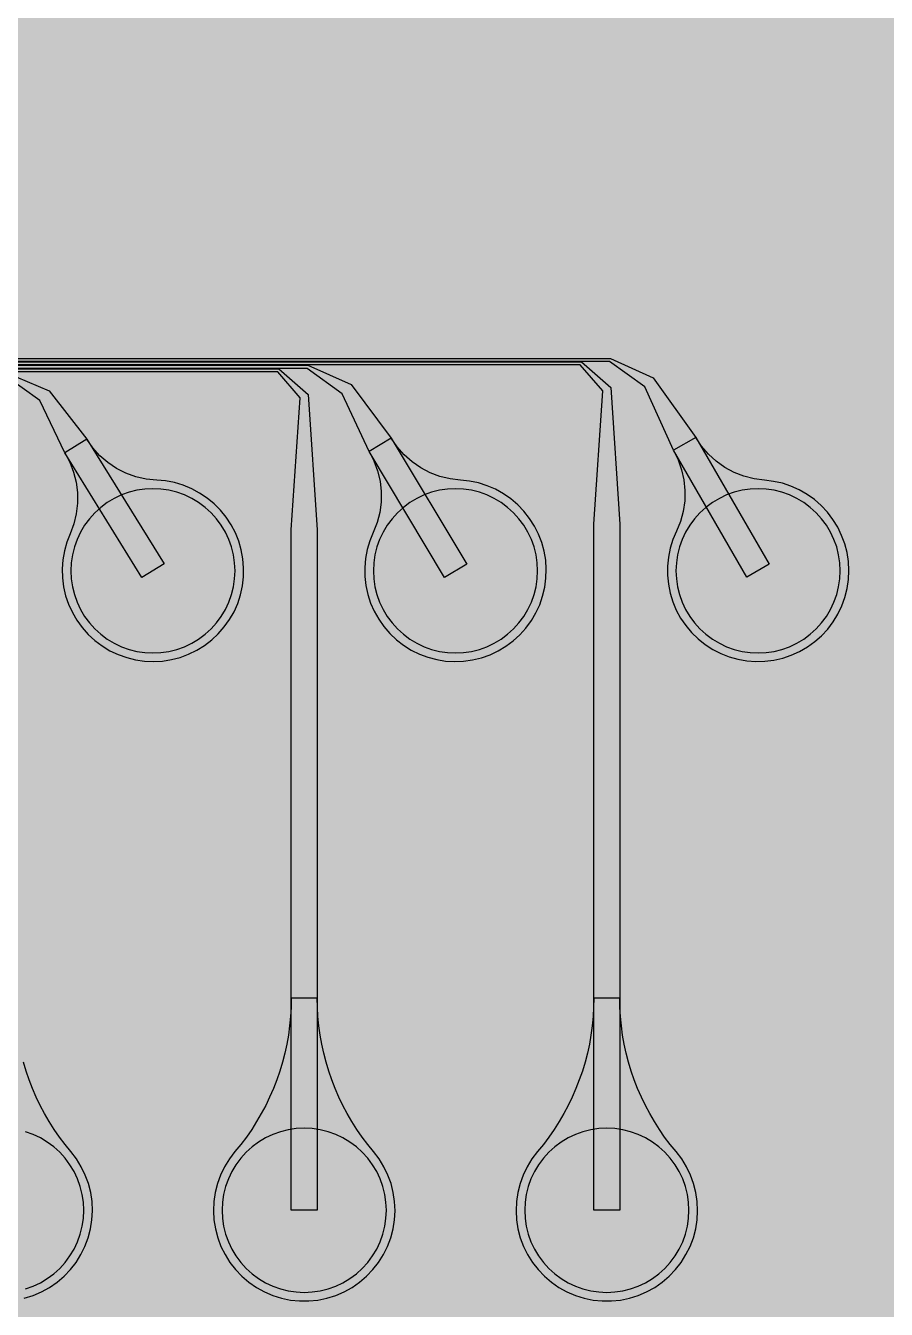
# Model space of a CAD drawing. Header units: metres. Extents: x -7231 to 10969, y -37556 to 1873.
# Drawn here: x -666 to 330, y -22786 to -21300 of the extents above; entities that cross this region are included whole.
import ezdxf

# ---------------------------------------------------------------- set-up
doc = ezdxf.new("R2010")
doc.units = ezdxf.units.M
for name, color, linetype in [('Metal1', 4, 'CONTINUOUS'), ('Metal2', 3, 'CONTINUOUS'), ('Polyimide', 7, 'CONTINUOUS'), ('Polyimide_Negative', 5, 'CONTINUOUS')]:
    doc.layers.add(name, color=color, linetype=linetype)

msp = doc.modelspace()

# ---------------------------------------------------------------- hatches: boundary and pattern name
at = {"layer": 'Polyimide'}
msp.add_hatch(color=7, dxfattribs=at).paths.add_polyline_path([(4065.7, -468), (4066.7, -502), (4068.5, -536), (4071.4, -570), (4075.5, -604), (4081, -638), (4088, -672), (4096.5, -706), (4106.6, -740), (4118.3, -774), (4131.6, -808), (4146.5, -842), (4162.9, -876), (4180.7, -910), (4199.8, -944), (4220.2, -978), (4241.7, -1012), (4264.2, -1046), (4287.5, -1080), (4311.5, -1114), (4336, -1148), (4360.9, -1182), (4385.9, -1216), (4410.9, -1250), (4435.7, -1284), (4460.2, -1318), (4484.2, -1352), (4507.5, -1385.9), (4530, -1419.9), (4551.5, -1453.9), (4571.9, -1487.9), (4591.1, -1521.9), (4608.9, -1555.9), (4625.3, -1589.9), (4640.1, -1623.9), (4653.4, -1657.9), (4665.1, -1691.9), (4675.2, -1725.9), (4683.7, -1759.9), (4690.7, -1793.9), (4696.2, -1827.9), (4700.3, -1861.9), (4703.2, -1895.9), (4705.1, -1929.9), (4706.1, -1963.9), (4706.4, -1997.9), (4706.5, -2031.9), (4706.5, -4793), (4710, -4838.4), (4720.2, -4882.7), (4737.1, -4925), (4760.1, -4964.2), (4788.9, -4999.5), (4822.6, -5030), (4860.5, -5055.1), (4901.8, -5074.2), (4901.8, -5074.2), (4970.7, -5105.2), (5034.7, -5145.3), (5092.8, -5193.5), (5143.8, -5249.2), (5186.9, -5311.2), (5221.2, -5378.4), (5246.2, -5449.7), (5261.4, -5523.7), (5266.5, -5599), (5261.4, -5674.3), (5246.2, -5748.3), (5221.2, -5819.6), (5186.9, -5886.8), (5143.8, -5948.8), (5092.8, -6004.5), (5034.7, -6052.7), (4970.7, -6092.8), (4901.8, -6123.8), (4860.5, -6142.9), (4822.6, -6168), (4788.9, -6198.5), (4760.1, -6233.8), (4737.1, -6273), (4720.2, -6315.3), (4710, -6359.6), (4706.5, -6405), (4706.5, -9221.5), (4710, -9266.9), (4720.2, -9311.2), (4737.1, -9353.5), (4760.1, -9392.7), (4788.9, -9428), (4822.6, -9458.5), (4860.5, -9483.6), (4901.8, -9502.7), (4970.7, -9533.7), (5034.7, -9573.8), (5092.8, -9622), (5143.8, -9677.7), (5186.9, -9739.7), (5221.2, -9806.9), (5246.2, -9878.2), (5261.4, -9952.2), (5266.5, -10027.5), (5261.4, -10102.8), (5246.2, -10176.8), (5221.2, -10248.1), (5186.9, -10315.3), (5143.8, -10377.3), (5092.8, -10433), (5034.7, -10481.2), (4970.7, -10521.3), (4901.8, -10552.3), (4860.5, -10571.4), (4822.6, -10596.5), (4788.9, -10627), (4760.1, -10662.3), (4737.1, -10701.5), (4720.2, -10743.8), (4710, -10788.1), (4706.5, -10833.5), (4706.5, -13650), (4710, -13695.4), (4720.2, -13739.7), (4737.1, -13782), (4760.1, -13821.2), (4788.9, -13856.5), (4822.6, -13887), (4860.5, -13912.1), (4901.8, -13931.2), (4970.7, -13962.2), (5034.7, -14002.2), (5092.8, -14050.5), (5143.8, -14106.2), (5186.9, -14168.2), (5221.2, -14235.4), (5246.2, -14306.7), (5261.4, -14380.7), (5266.5, -14456), (5261.4, -14531.3), (5246.2, -14605.3), (5221.2, -14676.5), (5186.9, -14743.8), (5143.8, -14805.8), (5092.8, -14861.5), (5034.7, -14909.7), (4970.7, -14949.8), (4901.8, -14980.8), (4860.5, -14999.9), (4822.6, -15025), (4788.9, -15055.5), (4760.1, -15090.8), (4737.1, -15130), (4720.2, -15172.3), (4710, -15216.6), (4706.5, -15262), (4706.5, -15456), (4720.9, -15750), (4764.1, -16041.3), (4835.7, -16326.8), (4934.9, -16604), (5060.7, -16870.2), (5212.1, -17122.7), (5387.5, -17359.2), (5585.2, -17577.3), (5803.3, -17775), (6039.8, -17950.4), (6292.3, -18101.8), (6558.4, -18227.6), (6835.6, -18326.8), (7121.2, -18398.3), (7412.4, -18441.5), (7706.5, -18456), (9969, -18456), (10047.4, -18459.8), (10125.1, -18471.4), (10201.2, -18490.4), (10275.2, -18516.9), (10346.1, -18550.5), (10413.5, -18590.8), (10476.5, -18637.6), (10534.7, -18690.3), (10587.4, -18748.5), (10634.2, -18811.5), (10674.5, -18878.9), (10708.1, -18949.8), (10734.6, -19023.8), (10753.6, -19099.9), (10765.2, -19177.6), (10769, -19256), (10769, -20895.8), (10730.2, -20951.4), (10694.6, -21009.1), (10662.2, -21068.6), (10633.2, -21129.9), (10607.6, -21192.7), (10585.5, -21256.7), (10566.9, -21322), (10552, -21388.1), (10540.8, -21455), (10533.4, -21522.3), (10529.6, -21590), (10529.6, -21657.8), (10533.4, -21725.5), (10540.8, -21792.9), (10552, -21859.7), (10566.9, -21925.9), (10585.5, -21991.1), (10607.6, -22055.2), (10633.2, -22117.9), (10662.2, -22179.2), (10694.6, -22238.7), (10730.2, -22296.4), (10769, -22352), (10769, -32454.2), (10728.7, -32510.5), (10691.7, -32568.9), (10658, -32629.3), (10627.8, -32691.6), (10601.2, -32755.4), (10578.2, -32820.7), (10558.9, -32887.1), (10543.4, -32954.5), (10531.8, -33022.7), (10524, -33091.4), (10520.1, -33160.5), (10520.1, -33229.7), (10524, -33298.8), (10531.8, -33367.5), (10543.4, -33435.7), (10558.9, -33503.1), (10578.2, -33569.5), (10601.2, -33634.8), (10627.8, -33698.6), (10658, -33760.8), (10691.7, -33821.3), (10728.7, -33879.7), (10769, -33936), (10769, -36556), (10765.2, -36634.4), (10753.6, -36712.1), (10734.6, -36788.2), (10708.1, -36862.1), (10674.5, -36933.1), (10634.2, -37000.5), (10587.4, -37063.5), (10534.7, -37121.7), (10476.5, -37174.4), (10413.5, -37221.2), (10346.1, -37261.5), (10275.2, -37295.1), (10201.2, -37321.6), (10125.1, -37340.6), (10047.4, -37352.1), (9969, -37356), (-6231, -37356), (-6309.4, -37352.1), (-6387.1, -37340.6), (-6463.2, -37321.6), (-6537.2, -37295.1), (-6608.1, -37261.5), (-6675.5, -37221.2), (-6738.5, -37174.4), (-6796.7, -37121.7), (-6849.4, -37063.5), (-6896.2, -37000.5), (-6936.5, -36933.1), (-6970.1, -36862.1), (-6996.6, -36788.2), (-7015.6, -36712.1), (-7027.2, -36634.4), (-7031, -36556), (-7031, -33936), (-6990.7, -33879.8), (-6953.7, -33821.3), (-6920, -33760.9), (-6889.8, -33698.6), (-6863.2, -33634.8), (-6840.2, -33569.5), (-6820.9, -33503.1), (-6805.4, -33435.7), (-6793.7, -33367.5), (-6785.9, -33298.8), (-6782, -33229.7), (-6782, -33160.5), (-6785.9, -33091.4), (-6793.7, -33022.7), (-6805.4, -32954.5), (-6820.9, -32887.1), (-6840.2, -32820.6), (-6863.2, -32755.4), (-6889.8, -32691.5), (-6920, -32629.3), (-6953.7, -32568.9), (-6990.7, -32510.4), (-7031, -32454.2), (-7031, -22364.8), (-6990.7, -22308.6), (-6953.7, -22250.1), (-6920, -22189.7), (-6889.8, -22127.5), (-6863.2, -22063.6), (-6840.2, -21998.4), (-6820.9, -21931.9), (-6805.4, -21864.5), (-6793.7, -21796.3), (-6785.9, -21727.6), (-6782, -21658.5), (-6782, -21589.3), (-6785.9, -21520.3), (-6793.7, -21451.5), (-6805.4, -21383.3), (-6820.9, -21315.9), (-6840.2, -21249.5), (-6863.2, -21184.2), (-6889.8, -21120.4), (-6920, -21058.1), (-6953.7, -20997.7), (-6990.7, -20939.3), (-7031, -20883), (-7031, -19256), (-7027.2, -19177.6), (-7015.6, -19099.9), (-6996.6, -19023.8), (-6970.1, -18949.8), (-6936.5, -18878.9), (-6896.2, -18811.5), (-6849.4, -18748.5), (-6796.7, -18690.3), (-6738.5, -18637.6), (-6675.5, -18590.8), (-6608.1, -18550.5), (-6537.2, -18516.9), (-6463.2, -18490.4), (-6387.1, -18471.4), (-6309.4, -18459.8), (-6231, -18456), (-3968.5, -18456), (-3674.4, -18441.5), (-3383.2, -18398.3), (-3097.6, -18326.8), (-2820.4, -18227.6), (-2554.3, -18101.8), (-2301.8, -17950.4), (-2065.3, -17775), (-1847.2, -17577.3), (-1649.5, -17359.2), (-1474.1, -17122.7), (-1322.7, -16870.2), (-1196.9, -16604), (-1097.7, -16326.8), (-1026.1, -16041.3), (-982.9, -15750), (-968.5, -15456), (-968.5, -15262), (-972, -15216.6), (-982.2, -15172.3), (-999.1, -15130), (-1022.1, -15090.8), (-1050.9, -15055.5), (-1084.6, -15025), (-1122.5, -14999.9), (-1163.8, -14980.8), (-1232.7, -14949.8), (-1296.7, -14909.7), (-1354.8, -14861.5), (-1405.8, -14805.8), (-1448.9, -14743.8), (-1483.2, -14676.5), (-1508.2, -14605.3), (-1523.4, -14531.3), (-1528.5, -14456), (-1523.4, -14380.7), (-1508.2, -14306.7), (-1483.2, -14235.4), (-1448.9, -14168.2), (-1405.8, -14106.2), (-1354.8, -14050.5), (-1296.7, -14002.2), (-1232.7, -13962.2), (-1163.8, -13931.2), (-1122.5, -13912.1), (-1084.6, -13887), (-1050.9, -13856.5), (-1022.1, -13821.2), (-999.1, -13782), (-982.2, -13739.7), (-972, -13695.4), (-968.5, -13650), (-968.5, -12309.6), (-972, -12264.3), (-982.2, -12219.9), (-999.1, -12177.7), (-1022.1, -12138.5), (-1050.9, -12103.2), (-1084.6, -12072.6), (-1122.5, -12047.5), (-1163.8, -12028.5), (-1232.7, -11997.4), (-1296.7, -11957.4), (-1354.8, -11909.1), (-1405.8, -11853.5), (-1448.9, -11791.5), (-1483.2, -11724.2), (-1508.2, -11653), (-1523.4, -11579), (-1528.5, -11503.7), (-1523.4, -11428.3), (-1508.2, -11354.4), (-1483.2, -11283.1), (-1448.9, -11215.9), (-1405.8, -11153.8), (-1354.8, -11098.2), (-1296.7, -11049.9), (-1232.7, -11009.9), (-1163.8, -10978.8), (-1122.5, -10959.8), (-1084.6, -10934.7), (-1050.9, -10904.1), (-1022.1, -10868.9), (-999.1, -10829.6), (-982.2, -10787.4), (-972, -10743), (-968.5, -10697.7), (-968.5, -9357.3), (-972, -9311.9), (-982.2, -9267.6), (-999.1, -9225.4), (-1022.1, -9186.1), (-1050.9, -9150.8), (-1084.6, -9120.3), (-1122.5, -9095.2), (-1163.8, -9076.2), (-1163.8, -9076.2), (-1232.7, -9045.1), (-1296.7, -9005.1), (-1354.8, -8956.8), (-1405.8, -8901.1), (-1448.9, -8839.1), (-1483.2, -8771.9), (-1508.2, -8700.6), (-1523.4, -8626.7), (-1528.5, -8551.3), (-1523.4, -8476), (-1508.2, -8402), (-1483.2, -8330.8), (-1448.9, -8263.5), (-1405.8, -8201.5), (-1354.8, -8145.9), (-1296.7, -8097.6), (-1232.7, -8057.6), (-1163.8, -8026.5), (-1163.8, -8026.5), (-1122.5, -8007.4), (-1084.6, -7982.4), (-1050.9, -7951.8), (-1022.1, -7916.5), (-999.1, -7877.3), (-982.2, -7835), (-972, -7790.7), (-968.5, -7745.4), (-968.5, -6405), (-972, -6359.6), (-982.2, -6315.3), (-999.1, -6273), (-1022.1, -6233.8), (-1050.9, -6198.5), (-1084.6, -6168), (-1122.5, -6142.9), (-1163.8, -6123.8), (-1163.8, -6123.8), (-1232.7, -6092.8), (-1296.7, -6052.7), (-1354.8, -6004.5), (-1405.8, -5948.8), (-1448.9, -5886.8), (-1483.2, -5819.6), (-1508.2, -5748.3), (-1523.4, -5674.3), (-1528.5, -5599), (-1523.4, -5523.7), (-1508.2, -5449.7), (-1483.2, -5378.4), (-1448.9, -5311.2), (-1405.8, -5249.2), (-1354.8, -5193.5), (-1296.7, -5145.3), (-1232.7, -5105.2), (-1163.8, -5074.2), (-1163.8, -5074.2), (-1122.5, -5055.1), (-1084.6, -5030), (-1050.9, -4999.5), (-1022.1, -4964.2), (-999.1, -4925), (-982.2, -4882.7), (-972, -4838.4), (-968.5, -4793), (-968.5, -2031.9), (-968.4, -1997.9), (-968.1, -1963.9), (-967.1, -1929.9), (-965.2, -1895.9), (-962.2, -1861.9), (-958, -1827.9), (-952.4, -1793.9), (-945.3, -1759.9), (-936.6, -1725.9), (-926.4, -1691.9), (-914.4, -1657.9), (-900.9, -1623.9), (-885.7, -1589.9), (-869.1, -1555.9), (-850.9, -1521.9), (-831.4, -1487.9), (-810.6, -1453.9), (-788.7, -1419.9), (-765.8, -1385.9), (-742.1, -1352), (-717.6, -1318), (-692.7, -1284), (-667.4, -1250), (-641.9, -1216), (-616.4, -1182), (-591.1, -1148), (-566.1, -1114), (-541.7, -1080), (-517.9, -1046), (-495, -1012), (-473.1, -978), (-452.4, -944), (-432.8, -910), (-414.7, -876), (-398, -842), (-382.9, -808), (-369.3, -774), (-357.4, -740), (-347.1, -706), (-338.4, -672), (-331.3, -638), (-325.7, -604), (-321.5, -570), (-318.6, -536), (-316.7, -502), (-315.7, -468), (-315.3, -434), (-315.2, -400), (-315.2, 401), (-315.2, 451), (-315.2, 1644), (-270.2, 1644), (-270, 1637.1), (-269.4, 1630.3), (-268.2, 1623.5), (-266.7, 1616.8), (-264.7, 1610.2), (-262.3, 1603.8), (-259.4, 1597.6), (-256.2, 1591.5), (-252.6, 1585.7), (-248.6, 1580.1), (-244.2, 1574.8), (-239.5, 1569.8), (-234.5, 1565.1), (-229.2, 1560.7), (-223.6, 1556.7), (-217.8, 1553.1), (-211.7, 1549.8), (-205.4, 1547), (-199, 1544.6), (-192.4, 1542.6), (-185.7, 1541), (-179, 1539.9), (-172.1, 1539.2), (-165.2, 1539), (-158.4, 1539.2), (-151.5, 1539.9), (-144.8, 1541), (-138.1, 1542.6), (-131.5, 1544.6), (-125.1, 1547), (-118.8, 1549.8), (-112.8, 1553.1), (-106.9, 1556.7), (-101.3, 1560.7), (-96, 1565.1), (-91, 1569.8), (-86.3, 1574.8), (-81.9, 1580.1), (-77.9, 1585.7), (-74.3, 1591.5), (-71.1, 1597.6), (-68.2, 1603.8), (-65.8, 1610.2), (-63.8, 1616.8), (-62.3, 1623.5), (-61.1, 1630.3), (-60.5, 1637.1), (-60.2, 1644), (1853, 1644), (1853, 1573), (3815.2, 1573), (3815.5, 1579.5), (3816.1, 1586.1), (3817.2, 1592.5), (3818.7, 1598.9), (3820.6, 1605.1), (3822.9, 1611.3), (3825.6, 1617.2), (3828.6, 1623), (3832.1, 1628.6), (3835.9, 1633.9), (3840.1, 1638.9), (3844.5, 1643.7), (3849.3, 1648.2), (3854.4, 1652.3), (3859.7, 1656.1), (3865.2, 1659.6), (3871, 1662.7), (3877, 1665.4), (3883.1, 1667.7), (3889.4, 1669.6), (3895.7, 1671.1), (3902.2, 1672.1), (3908.7, 1672.8), (3915.2, 1673), (3921.8, 1672.8), (3928.3, 1672.1), (3934.8, 1671.1), (3941.1, 1669.6), (3947.4, 1667.7), (3953.5, 1665.4), (3959.5, 1662.7), (3965.2, 1659.6), (3970.8, 1656.1), (3976.1, 1652.3), (3981.2, 1648.2), (3986, 1643.7), (3990.4, 1638.9), (3994.6, 1633.9), (3998.4, 1628.6), (4001.9, 1623), (4004.9, 1617.2), (4007.6, 1611.3), (4009.9, 1605.1), (4011.8, 1598.9), (4013.3, 1592.5), (4014.4, 1586.1), (4015, 1579.5), (4015.2, 1573), (4065.2, 1573), (4065.2, 451), (4065.2, 401), (4065.2, -400), (4065.3, -434), (4065.7, -468)])

# ---------------------------------------------------------------- linework, layer by layer
at = {"layer": 'Metal1'}
for points in [[(-5962.2, -21689.2), (-22.8, -21689.2), (11.1, -21719.1), (21.5, -21877.1), (21.5, -22671), (-8.5, -22671), (-8.5, -21877.1), (1.9, -21722.9), (-24.2, -21692.8), (-5960.8, -21692.8)], [(-5954.2, -21697.2), (-372.8, -21697.2), (-338.9, -21727.1), (-328.5, -21883.5), (-328.5, -22671), (-358.5, -22671), (-358.5, -21883.5), (-348.1, -21730.9), (-374.2, -21700.8), (-5952.8, -21700.8)], [(-667.3, -22772.7), (-657.1, -22769.5), (-647.4, -22765.3), (-638.1, -22760.2), (-629.4, -22754.2), (-621.3, -22747.3), (-614, -22739.6), (-607.5, -22731.2), (-601.9, -22722.2), (-597.2, -22712.7), (-593.4, -22702.8), (-590.7, -22692.6), (-589.1, -22682.1), (-588.5, -22671.5), (-589, -22660.9), (-590.5, -22650.4), (-593.1, -22640.1), (-596.8, -22630.2), (-601.4, -22620.6), (-606.9, -22611.6), (-613.4, -22603.1), (-620.1, -22594.8), (-626.6, -22586.2), (-632.7, -22577.4), (-638.4, -22568.4), (-643.8, -22559.1), (-648.9, -22549.6), (-653.5, -22539.9), (-657.8, -22530.1), (-661.7, -22520.1), (-665.2, -22509.9), (-668.3, -22499.6)]]:
    msp.add_lwpolyline(points, dxfattribs=at)
for points in [[(-358.5, -22425.4), (-358.7, -22436.2), (-359.3, -22446.9), (-360.4, -22457.6), (-361.8, -22468.2), (-363.7, -22478.8), (-366, -22489.3), (-368.7, -22499.6), (-371.8, -22509.9), (-375.3, -22520.1), (-379.2, -22530.1), (-383.5, -22539.9), (-388.1, -22549.6), (-393.2, -22559.1), (-398.6, -22568.4), (-404.3, -22577.4), (-410.4, -22586.2), (-416.9, -22594.8), (-423.6, -22603.1), (-430.1, -22611.6), (-435.6, -22620.6), (-440.2, -22630.2), (-443.9, -22640.1), (-446.5, -22650.4), (-448, -22660.9), (-448.5, -22671.5), (-447.9, -22682.1), (-446.3, -22692.6), (-443.6, -22702.8), (-439.8, -22712.7), (-435.1, -22722.2), (-429.5, -22731.2), (-423, -22739.6), (-415.7, -22747.3), (-407.6, -22754.2), (-398.9, -22760.2), (-389.6, -22765.3), (-379.9, -22769.5), (-369.7, -22772.7), (-359.4, -22774.8), (-348.8, -22775.9), (-338.2, -22775.9), (-327.6, -22774.8), (-317.3, -22772.7), (-307.1, -22769.5), (-297.4, -22765.3), (-288.1, -22760.2), (-279.4, -22754.2), (-271.3, -22747.3), (-264, -22739.6), (-257.5, -22731.2), (-251.9, -22722.2), (-247.2, -22712.7), (-243.4, -22702.8), (-240.7, -22692.6), (-239.1, -22682.1), (-238.5, -22671.5), (-239, -22660.9), (-240.5, -22650.4), (-243.1, -22640.1), (-246.8, -22630.2), (-251.4, -22620.6), (-256.9, -22611.6), (-263.4, -22603.1), (-270.1, -22594.8), (-276.6, -22586.2), (-282.7, -22577.4), (-288.4, -22568.4), (-293.8, -22559.1), (-298.9, -22549.6), (-303.5, -22539.9), (-307.8, -22530.1), (-311.7, -22520.1), (-315.2, -22509.9), (-318.3, -22499.6), (-321, -22489.3), (-323.3, -22478.8), (-325.2, -22468.2), (-326.6, -22457.6), (-327.7, -22446.9), (-328.3, -22436.2), (-328.5, -22425.4), (-358.5, -22425.4)], [(-8.5, -22425.4), (-8.7, -22436.2), (-9.3, -22446.9), (-10.4, -22457.6), (-11.8, -22468.2), (-13.7, -22478.8), (-16, -22489.3), (-18.7, -22499.6), (-21.8, -22509.9), (-25.3, -22520.1), (-29.2, -22530.1), (-33.5, -22539.9), (-38.1, -22549.6), (-43.2, -22559.1), (-48.6, -22568.4), (-54.3, -22577.4), (-60.4, -22586.2), (-66.9, -22594.8), (-73.6, -22603.1), (-80.1, -22611.6), (-85.6, -22620.6), (-90.2, -22630.2), (-93.9, -22640.1), (-96.5, -22650.4), (-98, -22660.9), (-98.5, -22671.5), (-97.9, -22682.1), (-96.3, -22692.6), (-93.6, -22702.8), (-89.8, -22712.7), (-85.1, -22722.2), (-79.5, -22731.2), (-73, -22739.6), (-65.7, -22747.3), (-57.6, -22754.2), (-48.9, -22760.2), (-39.6, -22765.3), (-29.9, -22769.5), (-19.7, -22772.7), (-9.4, -22774.8), (1.2, -22775.9), (11.8, -22775.9), (22.4, -22774.8), (32.7, -22772.7), (42.9, -22769.5), (52.6, -22765.3), (61.9, -22760.2), (70.6, -22754.2), (78.7, -22747.3), (86, -22739.6), (92.5, -22731.2), (98.1, -22722.2), (102.8, -22712.7), (106.6, -22702.8), (109.3, -22692.6), (110.9, -22682.1), (111.5, -22671.5), (111, -22660.9), (109.5, -22650.4), (106.9, -22640.1), (103.2, -22630.2), (98.6, -22620.6), (93.1, -22611.6), (86.6, -22603.1), (79.9, -22594.8), (73.4, -22586.2), (67.3, -22577.4), (61.6, -22568.4), (56.2, -22559.1), (51.1, -22549.6), (46.5, -22539.9), (42.2, -22530.1), (38.3, -22520.1), (34.8, -22509.9), (31.7, -22499.6), (29, -22489.3), (26.7, -22478.8), (24.8, -22468.2), (23.4, -22457.6), (22.3, -22446.9), (21.7, -22436.2), (21.5, -22425.4), (-8.5, -22425.4)]]:
    msp.add_lwpolyline(points, close=True, dxfattribs=at)
at = {"layer": 'Metal2'}
for points in [[(-5966.2, -21685.2), (10.8, -21685.2), (60.3, -21707.9), (109.5, -21776.6), (194.5, -21923.5), (168.5, -21938.5), (83.5, -21791.6), (50.3, -21718), (9.8, -21688.8), (-5964.8, -21688.8)], [(-5958.2, -21693.2), (-339.3, -21693.2), (-289.1, -21715.4), (-242.8, -21777.7), (-155.6, -21923.3), (-181.4, -21938.7), (-268.5, -21793.1), (-299.5, -21726.1), (-340.2, -21696.8), (-5956.8, -21696.8)], [(-5950.2, -21701.2), (-689.3, -21701.2), (-638.6, -21722.9), (-595.1, -21778.8), (-505.7, -21923.1), (-531.3, -21938.9), (-620.6, -21794.6), (-649.3, -21734.1), (-690.2, -21704.8), (-5948.8, -21704.8)]]:
    msp.add_lwpolyline(points, dxfattribs=at)
for points in [[(-620.6, -21794.6), (-614.8, -21805.4), (-610.4, -21816.7), (-607.4, -21828.5), (-605.8, -21840.6), (-605.8, -21852.8), (-607.2, -21864.9), (-610.1, -21876.7), (-614.3, -21888.1), (-618.1, -21897.9), (-620.9, -21908), (-622.7, -21918.3), (-623.5, -21928.8), (-623.2, -21939.2), (-621.8, -21949.6), (-619.5, -21959.8), (-616.1, -21969.8), (-611.7, -21979.3), (-606.5, -21988.3), (-600.3, -21996.8), (-593.3, -22004.7), (-585.6, -22011.7), (-577.2, -22018), (-568.3, -22023.5), (-558.8, -22028), (-548.9, -22031.5), (-538.8, -22034), (-528.4, -22035.5), (-517.9, -22036), (-507.5, -22035.4), (-497.1, -22033.8), (-487, -22031.2), (-477.2, -22027.5), (-467.7, -22022.9), (-458.8, -22017.4), (-450.5, -22011), (-442.9, -22003.8), (-436, -21995.9), (-429.9, -21987.4), (-424.7, -21978.3), (-420.5, -21968.7), (-417.2, -21958.7), (-415, -21948.5), (-413.7, -21938.1), (-413.6, -21927.6), (-414.4, -21917.2), (-416.3, -21906.9), (-419.2, -21896.8), (-423.1, -21887.1), (-428, -21877.8), (-433.7, -21869), (-440.3, -21860.9), (-447.7, -21853.5), (-455.8, -21846.8), (-464.5, -21841), (-473.7, -21836), (-483.4, -21832), (-493.5, -21829), (-503.8, -21827), (-514.2, -21826.1), (-526.3, -21824.8), (-538.2, -21822.1), (-549.7, -21818), (-560.5, -21812.5), (-570.7, -21805.7), (-579.9, -21797.8), (-588.1, -21788.8), (-595.1, -21778.8), (-620.6, -21794.6)], [(-268.5, -21793.1), (-262.9, -21803.9), (-258.7, -21815.3), (-255.8, -21827.2), (-254.5, -21839.3), (-254.6, -21851.4), (-256.2, -21863.5), (-259.2, -21875.3), (-263.7, -21886.7), (-267.6, -21896.4), (-270.6, -21906.4), (-272.5, -21916.7), (-273.4, -21927.2), (-273.3, -21937.6), (-272.1, -21948), (-269.9, -21958.3), (-266.7, -21968.3), (-262.5, -21977.9), (-257.3, -21987), (-251.3, -21995.6), (-244.5, -22003.5), (-236.9, -22010.7), (-228.6, -22017.1), (-219.7, -22022.7), (-210.3, -22027.3), (-200.5, -22031), (-190.3, -22033.7), (-180, -22035.4), (-169.5, -22036), (-159.1, -22035.6), (-148.7, -22034.1), (-138.5, -22031.6), (-128.6, -22028.1), (-119.1, -22023.7), (-110.2, -22018.3), (-101.7, -22012), (-94, -22005), (-87, -21997.2), (-80.8, -21988.7), (-75.5, -21979.7), (-71.1, -21970.2), (-67.7, -21960.3), (-65.3, -21950.1), (-63.9, -21939.7), (-63.5, -21929.2), (-64.2, -21918.8), (-66, -21908.4), (-68.7, -21898.3), (-72.5, -21888.6), (-77.2, -21879.2), (-82.8, -21870.3), (-89.3, -21862.1), (-96.5, -21854.5), (-104.5, -21847.8), (-113.1, -21841.8), (-122.3, -21836.7), (-131.9, -21832.6), (-141.9, -21829.4), (-152.2, -21827.3), (-162.6, -21826.2), (-174.7, -21824.7), (-186.5, -21821.9), (-197.9, -21817.5), (-208.7, -21811.9), (-218.7, -21805), (-227.8, -21796.9), (-235.9, -21787.7), (-242.8, -21777.7), (-268.5, -21793.1)], [(83.5, -21791.6), (89, -21802.5), (93, -21814), (95.7, -21825.9), (96.9, -21838), (96.6, -21850.2), (94.8, -21862.3), (91.6, -21874), (87, -21885.3), (82.9, -21894.9), (79.8, -21904.9), (77.7, -21915.2), (76.6, -21925.6), (76.6, -21936.1), (77.7, -21946.5), (79.7, -21956.8), (82.8, -21966.8), (86.9, -21976.5), (91.9, -21985.7), (97.8, -21994.4), (104.5, -22002.4), (112, -22009.7), (120.2, -22016.2), (129, -22021.9), (138.3, -22026.7), (148.1, -22030.5), (158.2, -22033.4), (168.5, -22035.2), (178.9, -22036), (189.4, -22035.7), (199.8, -22034.4), (210, -22032.1), (219.9, -22028.7), (229.5, -22024.4), (238.6, -22019.1), (247.1, -22013), (254.9, -22006.1), (262, -21998.4), (268.3, -21990), (273.8, -21981.1), (278.3, -21971.6), (281.9, -21961.8), (284.5, -21951.6), (286, -21941.2), (286.5, -21930.8), (286, -21920.3), (284.4, -21909.9), (281.8, -21899.8), (278.1, -21890), (273.6, -21880.5), (268.1, -21871.6), (261.7, -21863.3), (254.6, -21855.6), (246.7, -21848.7), (238.2, -21842.6), (229.1, -21837.4), (219.5, -21833.1), (209.6, -21829.8), (199.3, -21827.5), (188.9, -21826.3), (176.9, -21824.7), (165.1, -21821.6), (153.7, -21817.1), (143, -21811.3), (133.1, -21804.2), (124.1, -21796), (116.2, -21786.8), (109.5, -21776.6), (83.5, -21791.6)]]:
    msp.add_lwpolyline(points, close=True, dxfattribs=at)
at = {"layer": 'Polyimide_Negative'}
for points in [[(-423.5, -21931), (-424, -21921.7), (-425.3, -21912.5), (-427.6, -21903.4), (-430.7, -21894.6), (-434.7, -21886.2), (-439.5, -21878.2), (-445.1, -21870.7), (-451.3, -21863.8), (-458.2, -21857.6), (-465.7, -21852), (-473.7, -21847.2), (-482.1, -21843.2), (-490.9, -21840.1), (-500, -21837.8), (-509.2, -21836.5), (-518.5, -21836), (-527.8, -21836.5), (-537, -21837.8), (-546.1, -21840.1), (-554.9, -21843.2), (-563.3, -21847.2), (-571.3, -21852), (-578.8, -21857.6), (-585.7, -21863.8), (-591.9, -21870.7), (-597.5, -21878.2), (-602.3, -21886.2), (-606.3, -21894.6), (-609.4, -21903.4), (-611.7, -21912.5), (-613, -21921.7), (-613.5, -21931), (-613, -21940.3), (-611.7, -21949.5), (-609.4, -21958.6), (-606.3, -21967.4), (-602.3, -21975.8), (-597.5, -21983.8), (-591.9, -21991.3), (-585.7, -21998.2), (-578.8, -22004.4), (-571.3, -22010), (-563.3, -22014.8), (-554.9, -22018.8), (-546.1, -22021.9), (-537, -22024.2), (-527.8, -22025.5), (-518.5, -22026), (-509.2, -22025.5), (-500, -22024.2), (-490.9, -22021.9), (-482.1, -22018.8), (-473.7, -22014.8), (-465.7, -22010), (-458.2, -22004.4), (-451.3, -21998.2), (-445.1, -21991.3), (-439.5, -21983.8), (-434.7, -21975.8), (-430.7, -21967.4), (-427.6, -21958.6), (-425.3, -21949.5), (-424, -21940.3), (-423.5, -21931)], [(-73.5, -21931), (-74, -21921.7), (-75.3, -21912.5), (-77.6, -21903.4), (-80.7, -21894.6), (-84.7, -21886.2), (-89.5, -21878.2), (-95.1, -21870.7), (-101.3, -21863.8), (-108.2, -21857.6), (-115.7, -21852), (-123.7, -21847.2), (-132.1, -21843.2), (-140.9, -21840.1), (-150, -21837.8), (-159.2, -21836.5), (-168.5, -21836), (-177.8, -21836.5), (-187, -21837.8), (-196.1, -21840.1), (-204.9, -21843.2), (-213.3, -21847.2), (-221.3, -21852), (-228.8, -21857.6), (-235.7, -21863.8), (-241.9, -21870.7), (-247.5, -21878.2), (-252.3, -21886.2), (-256.3, -21894.6), (-259.4, -21903.4), (-261.7, -21912.5), (-263, -21921.7), (-263.5, -21931), (-263, -21940.3), (-261.7, -21949.5), (-259.4, -21958.6), (-256.3, -21967.4), (-252.3, -21975.8), (-247.5, -21983.8), (-241.9, -21991.3), (-235.7, -21998.2), (-228.8, -22004.4), (-221.3, -22010), (-213.3, -22014.8), (-204.9, -22018.8), (-196.1, -22021.9), (-187, -22024.2), (-177.8, -22025.5), (-168.5, -22026), (-159.2, -22025.5), (-150, -22024.2), (-140.9, -22021.9), (-132.1, -22018.8), (-123.7, -22014.8), (-115.7, -22010), (-108.2, -22004.4), (-101.3, -21998.2), (-95.1, -21991.3), (-89.5, -21983.8), (-84.7, -21975.8), (-80.7, -21967.4), (-77.6, -21958.6), (-75.3, -21949.5), (-74, -21940.3), (-73.5, -21931)], [(276.5, -21931), (276, -21921.7), (274.7, -21912.5), (272.4, -21903.4), (269.3, -21894.6), (265.3, -21886.2), (260.5, -21878.2), (254.9, -21870.7), (248.7, -21863.8), (241.8, -21857.6), (234.3, -21852), (226.3, -21847.2), (217.9, -21843.2), (209.1, -21840.1), (200, -21837.8), (190.8, -21836.5), (181.5, -21836), (172.2, -21836.5), (163, -21837.8), (153.9, -21840.1), (145.1, -21843.2), (136.7, -21847.2), (128.7, -21852), (121.2, -21857.6), (114.3, -21863.8), (108.1, -21870.7), (102.5, -21878.2), (97.7, -21886.2), (93.7, -21894.6), (90.6, -21903.4), (88.3, -21912.5), (87, -21921.7), (86.5, -21931), (87, -21940.3), (88.3, -21949.5), (90.6, -21958.6), (93.7, -21967.4), (97.7, -21975.8), (102.5, -21983.8), (108.1, -21991.3), (114.3, -21998.2), (121.2, -22004.4), (128.7, -22010), (136.7, -22014.8), (145.1, -22018.8), (153.9, -22021.9), (163, -22024.2), (172.2, -22025.5), (181.5, -22026), (190.8, -22025.5), (200, -22024.2), (209.1, -22021.9), (217.9, -22018.8), (226.3, -22014.8), (234.3, -22010), (241.8, -22004.4), (248.7, -21998.2), (254.9, -21991.3), (260.5, -21983.8), (265.3, -21975.8), (269.3, -21967.4), (272.4, -21958.6), (274.7, -21949.5), (276, -21940.3), (276.5, -21931)], [(-248.5, -22671), (-249, -22661.7), (-250.3, -22652.5), (-252.6, -22643.4), (-255.7, -22634.6), (-259.7, -22626.2), (-264.5, -22618.2), (-270.1, -22610.7), (-276.3, -22603.8), (-283.2, -22597.6), (-290.7, -22592), (-298.7, -22587.2), (-307.1, -22583.2), (-315.9, -22580.1), (-325, -22577.8), (-334.2, -22576.5), (-343.5, -22576), (-352.8, -22576.5), (-362, -22577.8), (-371.1, -22580.1), (-379.9, -22583.2), (-388.3, -22587.2), (-396.3, -22592), (-403.8, -22597.6), (-410.7, -22603.8), (-416.9, -22610.7), (-422.5, -22618.2), (-427.3, -22626.2), (-431.3, -22634.6), (-434.4, -22643.4), (-436.7, -22652.5), (-438, -22661.7), (-438.5, -22671), (-438, -22680.3), (-436.7, -22689.5), (-434.4, -22698.6), (-431.3, -22707.4), (-427.3, -22715.8), (-422.5, -22723.8), (-416.9, -22731.3), (-410.7, -22738.2), (-403.8, -22744.4), (-396.3, -22750), (-388.3, -22754.8), (-379.9, -22758.8), (-371.1, -22761.9), (-362, -22764.2), (-352.8, -22765.5), (-343.5, -22766), (-334.2, -22765.5), (-325, -22764.2), (-315.9, -22761.9), (-307.1, -22758.8), (-298.7, -22754.8), (-290.7, -22750), (-283.2, -22744.4), (-276.3, -22738.2), (-270.1, -22731.3), (-264.5, -22723.8), (-259.7, -22715.8), (-255.7, -22707.4), (-252.6, -22698.6), (-250.3, -22689.5), (-249, -22680.3), (-248.5, -22671)], [(101.5, -22671), (101, -22661.7), (99.7, -22652.5), (97.4, -22643.4), (94.3, -22634.6), (90.3, -22626.2), (85.5, -22618.2), (79.9, -22610.7), (73.7, -22603.8), (66.8, -22597.6), (59.3, -22592), (51.3, -22587.2), (42.9, -22583.2), (34.1, -22580.1), (25, -22577.8), (15.8, -22576.5), (6.5, -22576), (-2.8, -22576.5), (-12, -22577.8), (-21.1, -22580.1), (-29.9, -22583.2), (-38.3, -22587.2), (-46.3, -22592), (-53.8, -22597.6), (-60.7, -22603.8), (-66.9, -22610.7), (-72.5, -22618.2), (-77.3, -22626.2), (-81.3, -22634.6), (-84.4, -22643.4), (-86.7, -22652.5), (-88, -22661.7), (-88.5, -22671), (-88, -22680.3), (-86.7, -22689.5), (-84.4, -22698.6), (-81.3, -22707.4), (-77.3, -22715.8), (-72.5, -22723.8), (-66.9, -22731.3), (-60.7, -22738.2), (-53.8, -22744.4), (-46.3, -22750), (-38.3, -22754.8), (-29.9, -22758.8), (-21.1, -22761.9), (-12, -22764.2), (-2.8, -22765.5), (6.5, -22766), (15.8, -22765.5), (25, -22764.2), (34.1, -22761.9), (42.9, -22758.8), (51.3, -22754.8), (59.3, -22750), (66.8, -22744.4), (73.7, -22738.2), (79.9, -22731.3), (85.5, -22723.8), (90.3, -22715.8), (94.3, -22707.4), (97.4, -22698.6), (99.7, -22689.5), (101, -22680.3), (101.5, -22671)]]:
    msp.add_lwpolyline(points, close=True, dxfattribs=at)
msp.add_lwpolyline([(-665.9, -22761.9), (-657.1, -22758.8), (-648.7, -22754.8), (-640.7, -22750), (-633.2, -22744.4), (-626.3, -22738.2), (-620.1, -22731.3), (-614.5, -22723.8), (-609.7, -22715.8), (-605.7, -22707.4), (-602.6, -22698.6), (-600.3, -22689.5), (-599, -22680.3), (-598.5, -22671), (-598.5, -22671), (-599, -22661.7), (-600.3, -22652.5), (-602.6, -22643.4), (-605.7, -22634.6), (-609.7, -22626.2), (-614.5, -22618.2), (-620.1, -22610.7), (-626.3, -22603.8), (-633.2, -22597.6), (-640.7, -22592), (-648.7, -22587.2), (-657.1, -22583.2), (-665.9, -22580.1)], dxfattribs=at)

doc.saveas('drawing.dxf')
